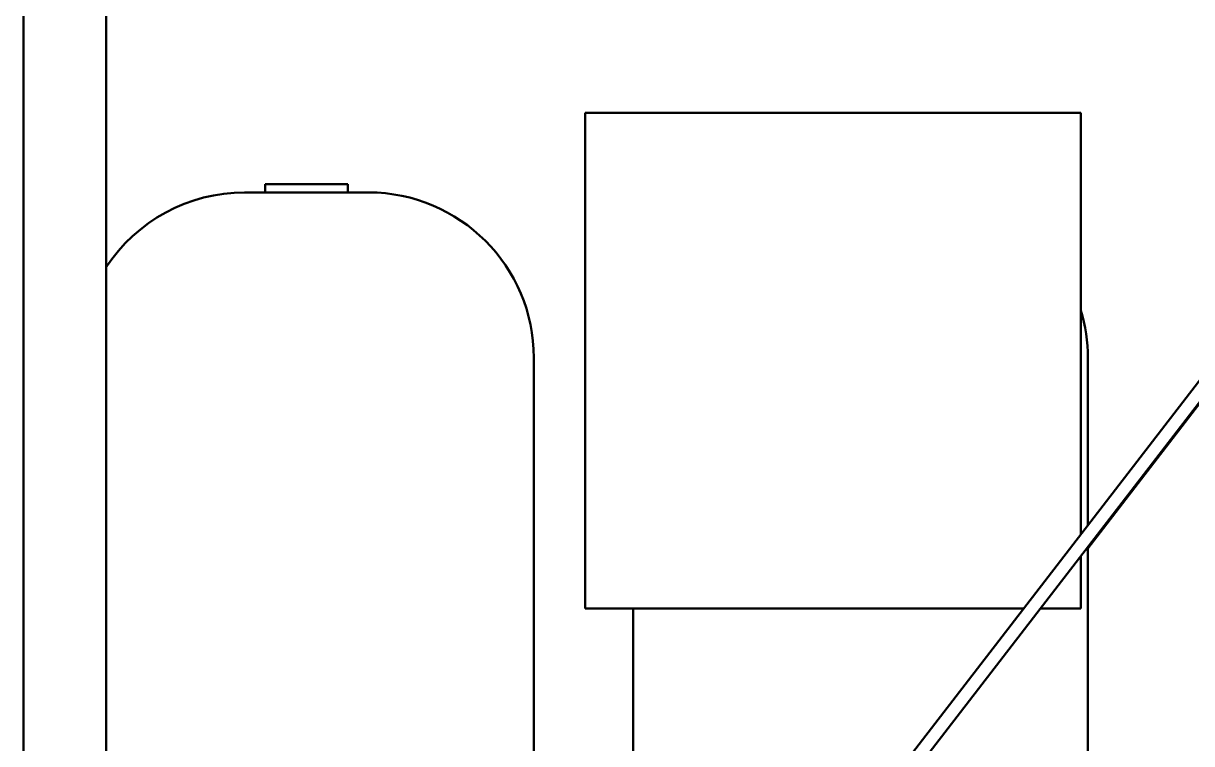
# Model space of a CAD drawing. Header units: millimetres. Extents: x 1510 to 10524, y 7125 to 13164.
# Drawn here: x 4927.4 to 5068.8, y 11395.8 to 11482.9 of the extents above; entities that cross this region are included whole.
import ezdxf

# ---------------------------------------------------------------- set-up
doc = ezdxf.new("R2010")
doc.units = ezdxf.units.MM
doc.header["$LTSCALE"] = 4
doc.layers.add('Visible (ISO)', color=7, linetype='Continuous', lineweight=50)

msp = doc.modelspace()

# ---------------------------------------------------------------- linework, layer by layer
at = {"layer": 'Visible (ISO)'}
for p, q in [((4927.41, 11272.45), (4927.41, 11547.45)), ((4937.41, 11272.45), (4937.41, 11547.45)), ((5140.77, 11531.94), (4969.88, 11310.14)), ((5142.04, 11530.97), (4971.15, 11309.16)), ((4995.37, 11472.09), (5055.37, 11472.09)), ((4995.37, 11412.09), (4995.37, 11472.09)), ((5055.37, 11421.1), (5055.37, 11472.09)), ((4956.67, 11463.45), (4966.67, 11463.45)), ((4956.67, 11463.45), (4956.67, 11462.45)), ((4966.67, 11463.45), (4966.67, 11462.45)), ((4954.17, 11462.45), (4969.17, 11462.45)), ((5081.81, 11452.6), (5056.21, 11419.37)), ((4989.17, 11442.45), (4989.17, 11356.35)), ((5056.21, 11442.45), (5056.21, 11422.18)), ((5055.37, 11412.09), (5055.37, 11418.47)), ((5056.21, 11419.56), (5056.21, 11377.45)), ((4995.37, 11412.09), (5048.43, 11412.09)), ((5001.21, 11412.09), (5001.21, 11350.8)), ((5050.45, 11412.09), (5055.37, 11412.09))]:
    msp.add_line(p, q, dxfattribs=at)
for centre, start, end in [((4954.17, 11442.45), 90, 146.9709), ((4969.17, 11442.45), 0, 90), ((5036.21, 11442.45), 0, 16.6604)]:
    msp.add_arc(centre, 20, start, end, dxfattribs=at)

doc.saveas('drawing.dxf')
